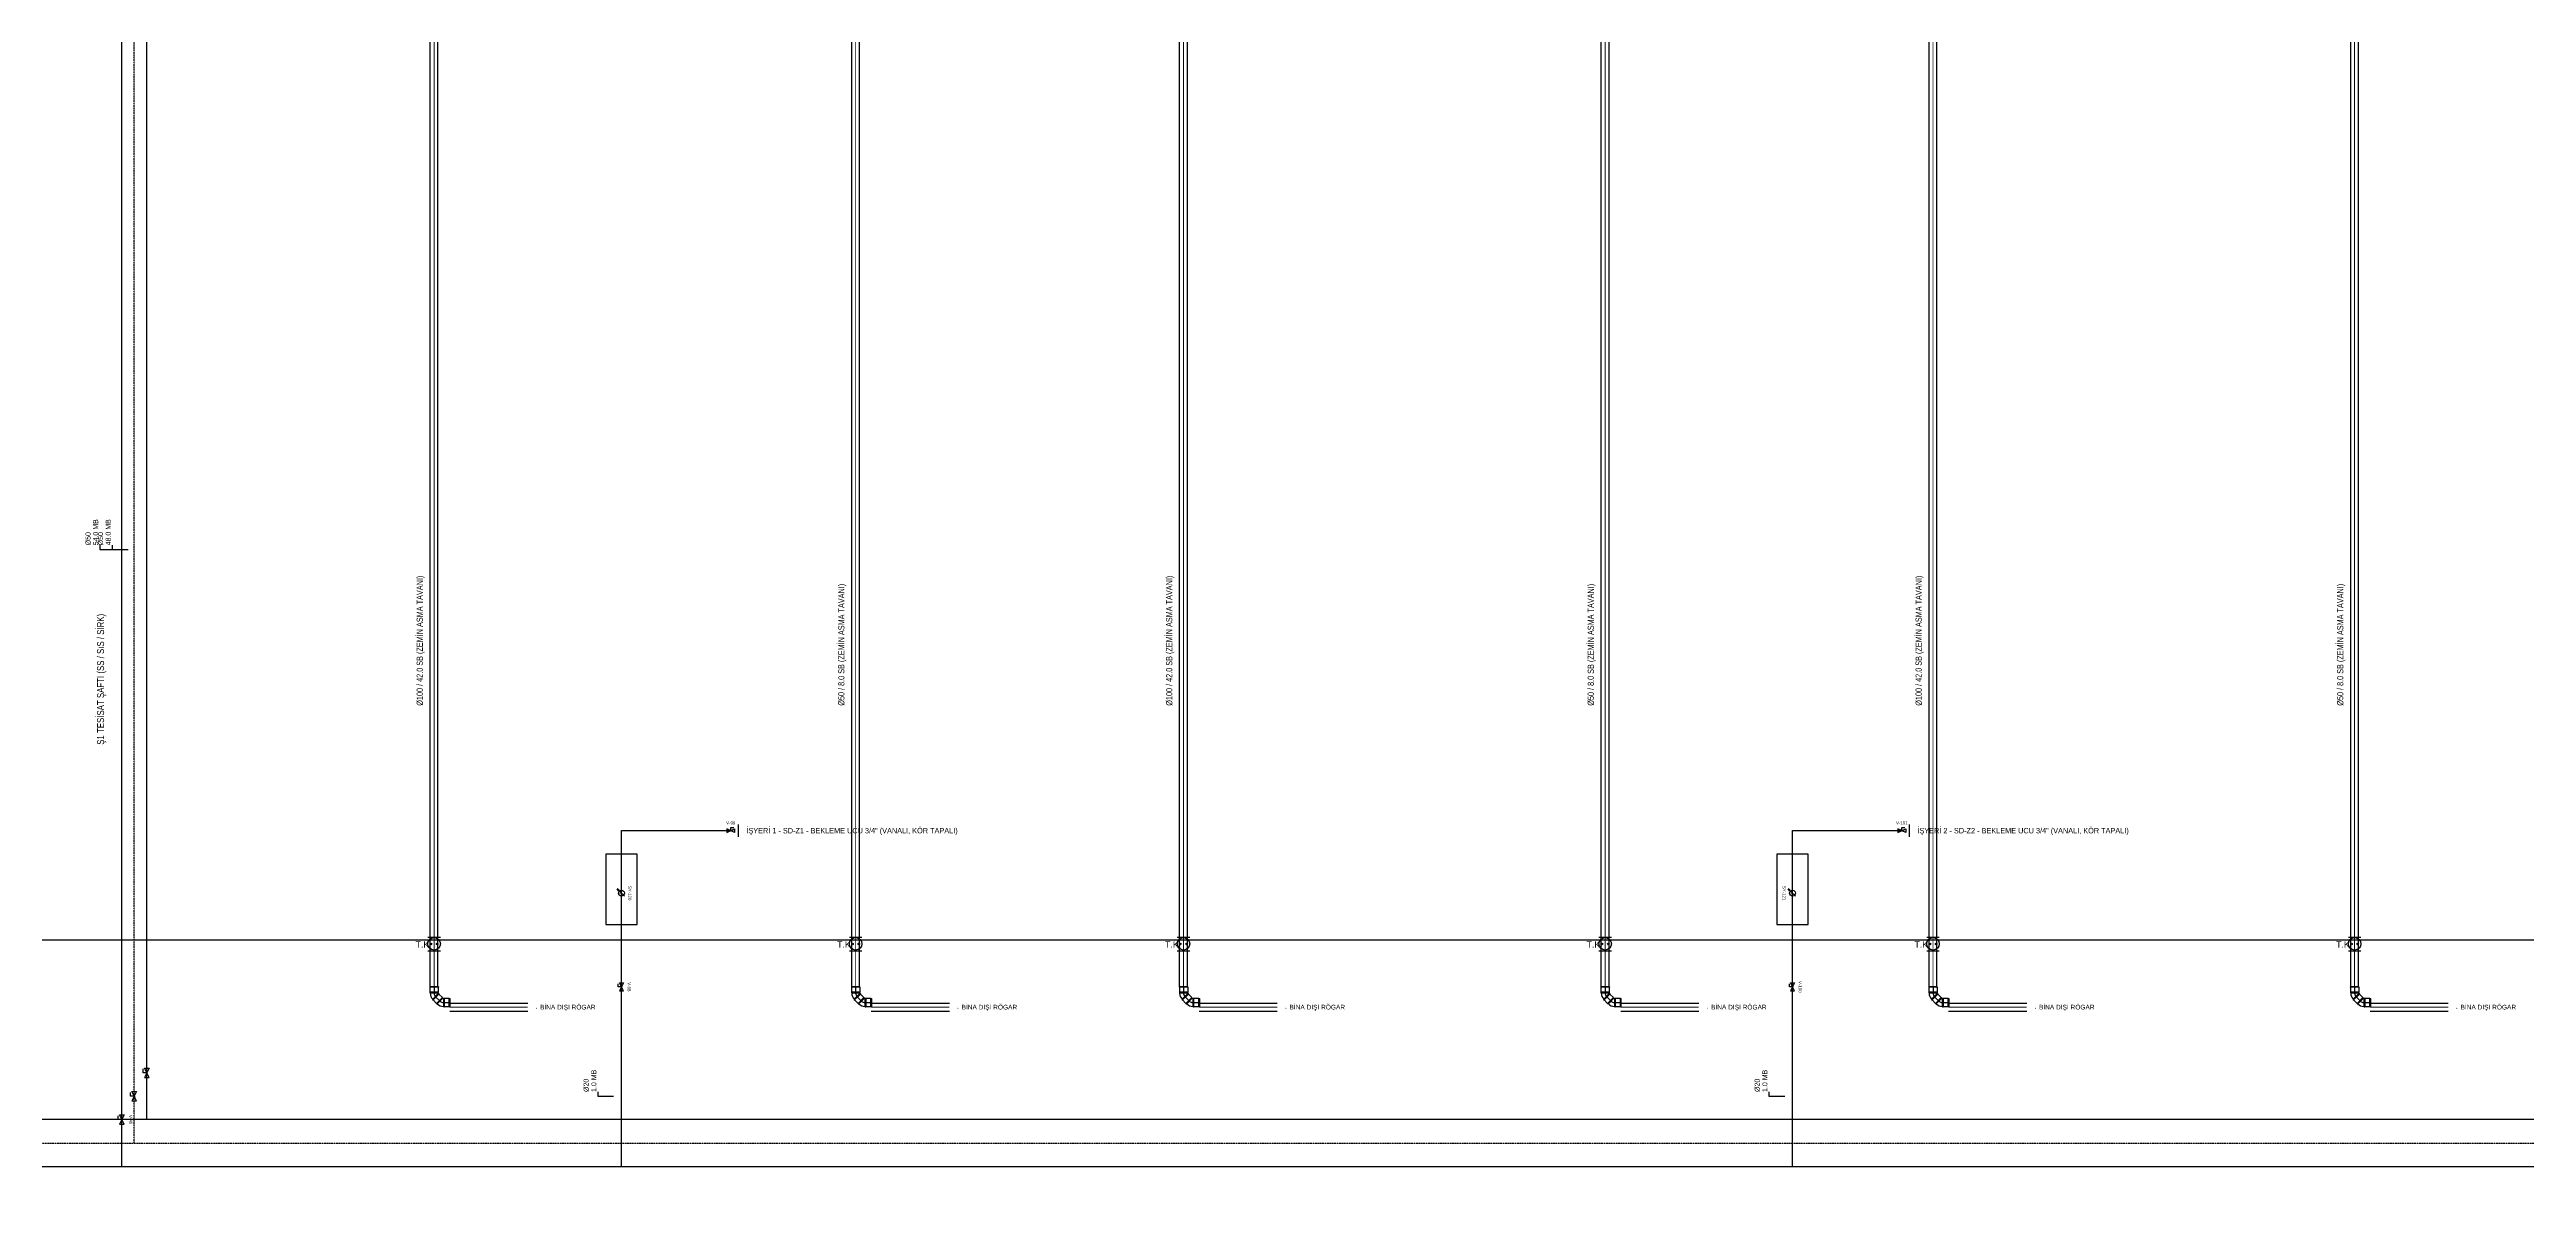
# Model space of a CAD drawing. Header units: centimetres. Extents: x 247996 to 315152, y -468471 to -440326.
# Drawn here: x 261867 to 265040, y -446171 to -444710 of the extents above; entities that cross this region are included whole.
import ezdxf
from ezdxf.enums import TextEntityAlignment as Align

# ---------------------------------------------------------------- set-up
doc = ezdxf.new("R2010")
doc.units = ezdxf.units.CM
doc.linetypes.add('0', pattern=[500, 500])
doc.linetypes.add('BASMA HATTI', pattern=[0.375, 0.25, -0.125])
for name, color, linetype in [('SCOTT-MTY-PISSU-BORU', 6, 'PIS'), ('SCOTT-MTY-PVC', 43, 'CONTINUOUS'), ('SCOTT-MTY-ROGAR', 5, 'CONTINUOUS'), ('SCOTT-MTY-SAYAC', 3, 'Continuous'), ('SCOTT-MTY-SEMA', 8, 'Continuous'), ('SCOTT-MTY-SIRKULASYON-BORU', 31, 'Continuous'), ('SCOTT-MTY-TES-SAFT', 8, 'Continuous'), ('SCOTT-MTY-TES-YAZI', 7, 'Continuous'), ('SCOTT-MTY-VANA', 1, 'Continuous'), ('SCOTT-MTY-YUK-BIRIMI', 7, 'CONTINUOUS')]:
    doc.layers.add(name, color=color, linetype=linetype)
for name, color, linetype, lineweight in [('SCOTT-MTY-PISSU-CAP', 211, 'CONTINUOUS', 30), ('SCOTT-MTY-SICAKSU-BORU', 1, 'BASMA HATTI', 30), ('SCOTT-MTY-SOGUKSU-BORU', 5, '0', 30), ('SCOTT-MTY-TEMIZSU-CAP', 101, 'CONTINUOUS', 30)]:
    doc.layers.add(name, color=color, linetype=linetype, lineweight=lineweight)
doc.styles.add('MTY_CAP', font='wturkce.SHX', dxfattribs={"width": 0.65})
doc.styles.add('MTYCAPLT', font='arial.ttf')
doc.styles.add('ROTAS', font='arial.ttf')
doc.linetypes.add('PIS', pattern='A,2.5,-0.09,[")",Standard,S=0.1,R=0,X=0,Y=-0.05],-0.035', length=2.625)
doc.linetypes.add('PİS SU', pattern='A,6,-0.4,[")",Standard,S=1,R=0,X=-0.1,Y=-0.375],-0.2', length=6.6)

# ---------------------------------------------------------------- blocks, each defined once
blk = doc.blocks.new('MTY-KURESEL VANA')
at = {"layer": 'SCOTT-MTY-VANA'}
for p, q in [((0, 0), (0, 8)), ((0, 8), (8, 8))]:
    blk.add_line(p, q, dxfattribs=at)
blk.add_lwpolyline([(-10, 5), (-10, -5), (10, 5), (10, -5), (-10, 5)], dxfattribs=at)
blk.add_attdef('CAP', (-1.1, -2.7), '', height=2.5, dxfattribs=at)
blk = doc.blocks.new('MTY-TEMIZ SU CAP MB')
at = {"layer": 'SCOTT-MTY-TEMIZSU-CAP'}
for p, q in [((0.83, 3.1), (0, 3.1)), ((0, 3.1), (0, 0))]:
    blk.add_line(p, q, dxfattribs=at)
at = {"layer": 'SCOTT-MTY-TEMIZSU-CAP', "style": 'MTY_CAP', "width": 0.65}
for tag, p in [('SOCP', (0.83, 5.42)), ('SCCP', (0.83, 2.42))]:
    blk.add_attdef(tag, text='', height=1, dxfattribs=at).set_placement(p, align=Align.MIDDLE_LEFT)
at = {"layer": 'SCOTT-MTY-YUK-BIRIMI', "color": 101, "style": 'MTY_CAP', "width": 0.65}
for tag, p in [('SO', (0.83, 3.92)), ('SC', (0.83, 0.92))]:
    blk.add_attdef(tag, text='', height=1, dxfattribs=at).set_placement(p, align=Align.MIDDLE_LEFT)
blk = doc.blocks.new('MTY-TEMIZLEME KAPAGI KOLON')
at = {"layer": 'SCOTT-MTY-VANA', "color": 1, "ltscale": 75}
for p, q in [((-10, 11), (10, 11)), ((-10, -11), (10, -11))]:
    blk.add_line(p, q, dxfattribs=at)
for centre, radius in [((0, 0), 10), ((-5, 0), 1.25), ((5, 0), 1.25)]:
    blk.add_circle(centre, radius, dxfattribs=at)
at = {"layer": 'SCOTT-MTY-VANA', "color": 1, "ltscale": 75, "style": 'MTYCAPLT'}
blk.add_attdef('TK', (-29.6, -6), '', height=10, dxfattribs=at)
blk = doc.blocks.new('PVC DIRSEK')
at = {"layer": 'SCOTT-MTY-PISSU-BORU', "linetype": 'PİS SU', "ltscale": 5}
for p, q in [((0, 0), (0, -8)), ((2, -12.6), (7.6, -18.2)), ((11.9, -20), (20.3, -20))]:
    blk.add_line(p, q, dxfattribs=at)
for centre, start, end in [((6, -8), 180, 225), ((11.9, -14), 225, 270)]:
    blk.add_arc(centre, 6, start, end, dxfattribs=at)
at = {"layer": 'SCOTT-MTY-PVC', "color": 43}
for p, q in [((-5.5, 0), (-5.5, -0.6)), ((5.5, 0), (-5.5, 0)), ((5.5, -0.6), (-5.5, -0.6)), ((-5.3, -0.6), (-5.3, -6.9)), ((5.3, -6.9), (-5.3, -6.9)), ((-5.3, -6.9), (-5, -8)), ((5, -8), (-5, -8)), ((-1.5, -16.1), (-1.9, -16.5)), ((-1.6, -16.1), (-1.9, -16.5)), ((-1.9, -16.5), (-1.5, -16.9)), ((-1.9, -16.5), (-1.5, -16.9)), ((5.3, -8.7), (-1.8, -15.8)), ((-1.8, -15.8), (-1.5, -16.1)), ((5.6, -9), (-1.6, -16.1)), ((-1.3, -16.7), (-1.5, -16.9)), ((-1.3, -16.7), (-1.5, -16.9)), ((6.3, -9.1), (-1.3, -16.7)), ((6.2, -9.2), (-1.3, -16.7)), ((-1.3, -16.7), (3.1, -21.2)), ((10.6, -13.7), (3.1, -21.2)), ((3.1, -21.2), (4.1, -21.7)), ((11.2, -14.7), (4.1, -21.7)), ((5.3, -6.9), (5, -8)), ((5.3, -0.6), (5.3, -6.9)), ((5.3, -8.7), (5.6, -9)), ((5.5, 0), (5.5, -0.6)), ((5.9, -8.7), (5.5, -9)), ((5.9, -8.7), (5.6, -9)), ((5.9, -8.7), (6.3, -9.1)), ((5.9, -8.7), (6.3, -9.1)), ((6.3, -9.1), (6.2, -9.2)), ((6.2, -9.2), (10.6, -13.7)), ((10.6, -13.7), (11.2, -14.7)), ((11.9, -15), (11.9, -25)), ((11.9, -15), (12.3, -15)), ((11.9, -25), (12.3, -25)), ((12.3, -14.5), (12.3, -15)), ((12.3, -14.5), (12.9, -14.5)), ((12.3, -15), (12.3, -25)), ((12.3, -25), (12.3, -25.5)), ((12.3, -25.5), (12.9, -25.5)), ((12.9, -14.5), (12.9, -14.7)), ((12.9, -14.7), (12.9, -25.3)), ((12.9, -14.7), (19.1, -14.7)), ((12.9, -25.3), (19.1, -25.3)), ((12.9, -25.3), (12.9, -25.5)), ((19.1, -14.7), (20.3, -15.1)), ((19.1, -14.7), (19.1, -25.3)), ((19.1, -25.3), (20.3, -25)), ((20.3, -15.1), (20.3, -25))]:
    blk.add_line(p, q, dxfattribs=at)
for centre, radius, start, end in [((6, -8), 11, 180, 225), ((11.9, -14), 11, 225, 270), ((6, -8), 1, 180, 225), ((11.9, -14), 1, 225, 270)]:
    blk.add_arc(centre, radius, start, end, dxfattribs=at)
blk = doc.blocks.new('MTY-SU SAYACI')
at = {"layer": 'SCOTT-MTY-VANA'}
blk.add_hatch(color=256, dxfattribs=at).paths.add_polyline_path([(9.8, 9.8), (5.6, 7), (7, 5.6)])
for p, q in [((-7.3, -7.3), (6.3, 6.3)), ((5.6, 7), (9.8, 9.8)), ((7, 5.6), (5.6, 7)), ((7, 5.6), (9.8, 9.8))]:
    blk.add_line(p, q, dxfattribs=at)
blk.add_circle((0, 0), 7, dxfattribs=at)
blk.add_attdef('CAP', (-2.3, -1.2), '', height=2.5, rotation=45, dxfattribs=at)

msp = doc.modelspace()

# ---------------------------------------------------------------- linework, layer by layer
at = {"layer": 'SCOTT-MTY-PISSU-BORU', "const_width": 1.2}
for points in [[(262360, -445910), (262360, -441990)], [(262900, -445910), (262900, -441990)], [(263320, -445910), (263320, -441990)], [(263860, -445910), (263860, -441990)], [(264280, -445910), (264280, -441990)], [(264820, -445910), (264820, -441990)], [(262380, -445936), (262480, -445936)], [(262920, -445936), (263020, -445936)], [(263340, -445936), (263440, -445936)], [(263880, -445936), (263980, -445936)], [(264300, -445936), (264400, -445936)], [(264840, -445936), (264940, -445936)]]:
    msp.add_lwpolyline(points, dxfattribs=at)
at = {"layer": 'SCOTT-MTY-PVC'}
for p, q in [((262355, -445910), (262355, -441990)), ((262365, -445910), (262365, -441990)), ((262895, -445910), (262895, -441990)), ((262905, -445910), (262905, -441990)), ((263315, -445910), (263315, -441990)), ((263325, -445910), (263325, -441990)), ((263855, -445910), (263855, -441990)), ((263865, -445910), (263865, -441990)), ((264275, -445910), (264275, -441990)), ((264285, -445910), (264285, -441990)), ((264815, -445910), (264815, -441990)), ((264825, -445910), (264825, -441990)), ((262380, -445931), (262480, -445931)), ((262380, -445941), (262480, -445941)), ((262920, -445931), (263020, -445931)), ((262920, -445941), (263020, -445941)), ((263340, -445931), (263440, -445931)), ((263340, -445941), (263440, -445941)), ((263880, -445931), (263980, -445931)), ((263880, -445941), (263980, -445941)), ((264300, -445931), (264400, -445931)), ((264300, -445941), (264400, -445941)), ((264840, -445931), (264940, -445931)), ((264840, -445941), (264940, -445941))]:
    msp.add_line(p, q, dxfattribs=at)
at = {"layer": 'SCOTT-MTY-SAYAC'}
for points in [[(262580, -445830), (262620, -445830), (262620, -445740), (262580, -445740)], [(264080, -445830), (264120, -445830), (264120, -445740), (264080, -445740)]]:
    msp.add_lwpolyline(points, close=True, dxfattribs=at)
at = {"layer": 'SCOTT-MTY-SEMA'}
msp.add_lwpolyline([(258900, -445850), (276550, -445850)], dxfattribs=at)
at = {"layer": 'SCOTT-MTY-SICAKSU-BORU'}
for points in [[(261976, -446110), (261976, -443040.4)], [(260800, -446440), (260800, -446110), (276300, -446110)]]:
    msp.add_lwpolyline(points, dxfattribs=at)
at = {"layer": 'SCOTT-MTY-SIRKULASYON-BORU'}
for points in [[(261992, -446080), (261992, -443030.8)], [(276300, -446080), (260840, -446080), (260840, -446520), (260860, -446520)]]:
    msp.add_lwpolyline(points, dxfattribs=at)
at = {"layer": 'SCOTT-MTY-SOGUKSU-BORU'}
for p, q in [((262750, -445718), (262750, -445702)), ((264250, -445718), (264250, -445702))]:
    msp.add_line(p, q, dxfattribs=at)
for points in [[(261960, -446140), (261960, -443050)], [(262600, -446140), (262600, -445710), (262740, -445710)], [(264100, -446140), (264100, -445710), (264240, -445710)], [(260280, -446640), (260340, -446640), (260340, -446140), (276300, -446140)]]:
    msp.add_lwpolyline(points, dxfattribs=at)

# ---------------------------------------------------------------- block references
at = {"layer": 'SCOTT-MTY-PISSU-CAP'}
ref = msp.add_blockref('MTY-TEMIZLEME KAPAGI KOLON', (262360, -445855), dxfattribs=dict(at, xscale=0.8, yscale=0.8))
ref.add_attrib('TK', 'T.K.', (262336.3, -445859.8), dxfattribs={"height": 8, "style": 'MTYCAPLT'})
ref = msp.add_blockref('MTY-TEMIZLEME KAPAGI KOLON', (262900, -445855), dxfattribs=dict(at, xscale=0.8, yscale=0.8))
ref.add_attrib('TK', 'T.K.', (262876.3, -445859.8), dxfattribs={"height": 8, "style": 'MTYCAPLT'})
ref = msp.add_blockref('MTY-TEMIZLEME KAPAGI KOLON', (263320, -445855), dxfattribs=dict(at, xscale=0.8, yscale=0.8))
ref.add_attrib('TK', 'T.K.', (263296.3, -445859.8), dxfattribs={"height": 8, "style": 'MTYCAPLT'})
ref = msp.add_blockref('MTY-TEMIZLEME KAPAGI KOLON', (263860, -445855), dxfattribs=dict(at, xscale=0.8, yscale=0.8))
ref.add_attrib('TK', 'T.K.', (263836.3, -445859.8), dxfattribs={"height": 8, "style": 'MTYCAPLT'})
ref = msp.add_blockref('MTY-TEMIZLEME KAPAGI KOLON', (264280, -445855), dxfattribs=dict(at, xscale=0.8, yscale=0.8))
ref.add_attrib('TK', 'T.K.', (264256.3, -445859.8), dxfattribs={"height": 8, "style": 'MTYCAPLT'})
ref = msp.add_blockref('MTY-TEMIZLEME KAPAGI KOLON', (264820, -445855), dxfattribs=dict(at, xscale=0.8, yscale=0.8))
ref.add_attrib('TK', 'T.K.', (264796.3, -445859.8), dxfattribs={"height": 8, "style": 'MTYCAPLT'})
at = {"layer": 'SCOTT-MTY-PVC'}
for p in [(262360, -445910), (262900, -445910), (263320, -445910), (263860, -445910), (264280, -445910), (264820, -445910)]:
    msp.add_blockref('PVC DIRSEK', p, dxfattribs=at)
at = {"layer": 'SCOTT-MTY-SAYAC'}
ref = msp.add_blockref('MTY-SU SAYACI', (262600, -445790), dxfattribs=dict(at, xscale=0.55, yscale=0.55, rotation=90))
ref.add_attrib('CAP', 'DN20', (262600.6, -445791.3), dxfattribs={"height": 1.38, "rotation": 135})
ref = msp.add_blockref('MTY-SU SAYACI', (264100, -445790), dxfattribs=dict(at, xscale=0.55, yscale=0.55, rotation=90))
ref.add_attrib('CAP', 'DN20', (264100.6, -445791.3), dxfattribs={"height": 1.38, "rotation": 135})
at = {"layer": 'SCOTT-MTY-TEMIZSU-CAP'}
ref = msp.add_blockref('MTY-TEMIZ SU CAP MB', (261952, -445350), dxfattribs=dict(at, xscale=6.5, yscale=6.5, rotation=90))
ref.add_attrib('SO', '54.0 MB', (261929.8, -445344.6), dxfattribs={"height": 6.5, "rotation": 90, "style": 'MTY_CAP'})
ref.add_attrib('SOCP', 'Ø50', (261920, -445344.6), dxfattribs={"height": 6.5, "rotation": 90, "style": 'MTY_CAP'})
ref = msp.add_blockref('MTY-TEMIZ SU CAP MB', (261968, -445350), dxfattribs=dict(at, xscale=6.5, yscale=6.5, rotation=90))
ref.add_attrib('SO', '48.0 MB', (261945.8, -445344.6), dxfattribs={"height": 6.5, "rotation": 90, "style": 'MTY_CAP'})
ref.add_attrib('SOCP', 'Ø50', (261936, -445344.6), dxfattribs={"height": 6.5, "rotation": 90, "style": 'MTY_CAP'})
ref = msp.add_blockref('MTY-TEMIZ SU CAP MB', (262590, -446050), dxfattribs=dict(at, xscale=6.5, yscale=6.5, rotation=90))
ref.add_attrib('SO', '1.0 MB', (262567.8, -446044.6), dxfattribs={"height": 6.5, "rotation": 90, "style": 'MTY_CAP'})
ref.add_attrib('SOCP', 'Ø20', (262558, -446044.6), dxfattribs={"height": 6.5, "rotation": 90, "style": 'MTY_CAP'})
ref = msp.add_blockref('MTY-TEMIZ SU CAP MB', (264090, -446050), dxfattribs=dict(at, xscale=6.5, yscale=6.5, rotation=90))
ref.add_attrib('SO', '1.0 MB', (264067.8, -446044.6), dxfattribs={"height": 6.5, "rotation": 90, "style": 'MTY_CAP'})
ref.add_attrib('SOCP', 'Ø20', (264058, -446044.6), dxfattribs={"height": 6.5, "rotation": 90, "style": 'MTY_CAP'})
at = {"layer": 'SCOTT-MTY-VANA', "xscale": 0.5, "yscale": 0.5}
for p in [(262740, -445710), (264240, -445710)]:
    msp.add_blockref('MTY-KURESEL VANA', p, dxfattribs=at).add_auto_attribs({'CAP': 'DN20'})
at = {"layer": 'SCOTT-MTY-VANA', "rotation": 90}
for p, xscale, yscale, values in [((262600, -445910), 0.5, 0.5, {'CAP': 'DN20'}), ((264100, -445910), 0.5, 0.5, {'CAP': 'DN20'}), ((261992, -446020), 0.6, 0.6, {'CAP': 'DN40'}), ((261976, -446050), 0.6, 0.6, {'CAP': 'DN40'}), ((261960, -446080), 0.6, 0.6, {'CAP': 'DN40'})]:
    msp.add_blockref('MTY-KURESEL VANA', p, dxfattribs=dict(at, xscale=xscale, yscale=yscale)).add_auto_attribs(values)

# ---------------------------------------------------------------- texts
at = {"layer": 'SCOTT-MTY-PISSU-CAP', "style": 'ROTAS', "width": 0.8}
for s, p in [('Ø100 / 42.0 SB (ZEMİN ASMA TAVANI)', (262348, -445550)), ('Ø50 / 8.0 SB (ZEMİN ASMA TAVANI)', (262888, -445550)), ('Ø100 / 42.0 SB (ZEMİN ASMA TAVANI)', (263308, -445550)), ('Ø50 / 8.0 SB (ZEMİN ASMA TAVANI)', (263848, -445550)), ('Ø100 / 42.0 SB (ZEMİN ASMA TAVANI)', (264268, -445550)), ('Ø50 / 8.0 SB (ZEMİN ASMA TAVANI)', (264808, -445550))]:
    msp.add_text(s, height=8, rotation=90, dxfattribs=at).set_placement(p, align=Align.BOTTOM_LEFT)
at = {"layer": 'SCOTT-MTY-ROGAR', "style": 'ROTAS', "width": 0.8}
for p in [(262485, -445936), (263025, -445936), (263445, -445936), (263985, -445936), (264405, -445936), (264945, -445936)]:
    msp.add_text('→ BİNA DIŞI RÖGAR', height=6, dxfattribs=at).set_placement(p, align=Align.MIDDLE_LEFT)
at = {"layer": 'SCOTT-MTY-TES-SAFT', "style": 'ROTAS', "width": 0.8}
msp.add_text('Ş1 TESİSAT ŞAFTI (SS / SıS / SİRK)', height=9, rotation=90, dxfattribs=at).set_placement((261940, -445600), align=Align.BOTTOM_LEFT)
at = {"layer": 'SCOTT-MTY-TES-YAZI', "style": 'ROTAS', "width": 0.8}
for s, p in [('İŞYERİ 1 - SD-Z1 - BEKLEME UCU 3/4" (VANALI, KÖR TAPALI)', (262760, -445710)), ('İŞYERİ 2 - SD-Z2 - BEKLEME UCU 3/4" (VANALI, KÖR TAPALI)', (264260, -445710))]:
    msp.add_text(s, height=7, dxfattribs=at).set_placement(p, align=Align.MIDDLE_LEFT)
at = {"layer": 'SCOTT-MTY-VANA', "style": 'ROTAS', "width": 0.8}
for s, p in [('V-99', (262740, -445700.1)), ('V-101', (264240, -445700.1))]:
    msp.add_text(s, height=4, dxfattribs=at).set_placement(p, align=Align.MIDDLE_CENTER)
for s, p in [('SY-120', (262610.7, -445790)), ('SY-121', (264089.3, -445790)), ('V-98', (262609.9, -445910)), ('V-100', (264109.9, -445910)), ('V-40', (261971.4, -446080))]:
    msp.add_text(s, height=4, rotation=-90, dxfattribs=at).set_placement(p, align=Align.MIDDLE_CENTER)

doc.saveas('drawing.dxf')
